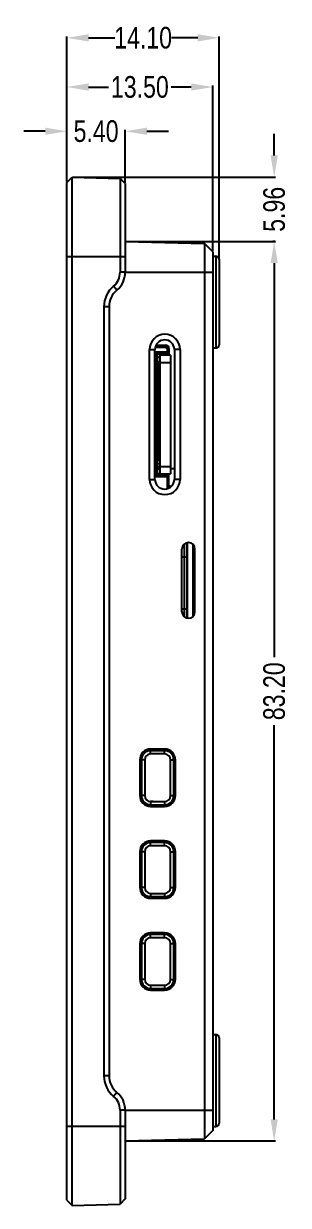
# Model space of a CAD drawing. Header units: inches. Extents: x -28 to 224, y -41 to 133.
# Drawn here: x 97.8 to 122.3, y 1.5 to 110.8 of the extents above; entities that cross this region are included whole.
import ezdxf

# ---------------------------------------------------------------- set-up
doc = ezdxf.new("R2010")
doc.units = ezdxf.units.IN
doc.header["$LTSCALE"] = 1.21
doc.header["$MEASUREMENT"] = 0
doc.header["$PDMODE"] = 3
doc.header["$PDSIZE"] = 0.3125
doc.layers.get('0').update_dxf_attribs({"linetype": 'CONTINUOUS'})
doc.layers.get('Defpoints').update_dxf_attribs({"linetype": 'CONTINUOUS'})
for name, color, linetype in [('6871XX149022_PATTE2_1', 7, 'CONTINUOUS'), ('6871XX149022_PATTE_1', 7, 'CONTINUOUS'), ('DIM', 3, 'CONTINUOUS'), ('IMPORTED12', 7, 'CONTINUOUS')]:
    doc.layers.add(name, color=color, linetype=linetype)
doc.styles.get("Standard").update_dxf_attribs({"font": 'txt', "width": 0.8})
doc.dimstyles.get("Standard").update_dxf_attribs({"dimtxt": 0.15625, "dimasz": 0.1875, "dimexe": 0.125, "dimexo": 0.0625, "dimgap": 0.09, "dimtad": 0, "dimtih": 1, "dimtoh": 1, "dimzin": 4, "dimdsep": 46, "dimtxsty": 'Standard', "dimblk": '_FILLED', "dimblk1": '_FILLED', "dimblk2": '_FILLED', "dimcen": 0.09, "dimazin": 1, "dimtp": 0.01, "dimtm": 0.01, "dimtfac": 1, "dimtofl": 0, "dimtmove": 0, "dimatfit": 3, "dimldrblk": '_FILLED', "dimfxl": 1, "dimtolj": 1, "dimtzin": 4, "dimarcsym": 0})

# ---------------------------------------------------------------- blocks, each defined once
blk = doc.blocks.new('_FILLED')
at = {"color": 0, "linetype": 'ByBlock'}
blk.add_solid([(0, 0), (-1, 0.167), (-1, -0.167)], dxfattribs=at)
blk = doc.blocks.new('*D9')
at = {"layer": 'Defpoints', "color": 0}
for p in [(101.76, 100.85), (101.76, 96.12), (107.16, 96.01)]:
    blk.add_point(p, dxfattribs=at)
at = {"layer": 'DIM', "color": 0, "lineweight": -2}
for p, q in [((99.76, 100.85), (97.76, 100.85)), ((101.76, 96.19), (101.76, 100.97)), ((107.16, 96.07), (107.16, 100.97)), ((109.16, 100.85), (111.16, 100.85))]:
    blk.add_line(p, q, dxfattribs=at)
at = {"layer": 'DIM', "color": 0, "lineweight": -2, "xscale": 2, "yscale": 2, "zscale": 2}
blk.add_blockref('_FILLED', (101.76, 100.85), dxfattribs=at)
at = {"layer": 'DIM', "color": 0, "lineweight": -2, "xscale": 2, "yscale": 2, "zscale": 2, "rotation": 180}
blk.add_blockref('_FILLED', (107.16, 100.85), dxfattribs=at)
at = {"layer": 'DIM', "color": 0, "insert": (104.46, 100.85), "char_height": 2, "attachment_point": 5}
blk.add_mtext('\\A1;5.40', dxfattribs=at)
blk = doc.blocks.new('*D10')
at = {"layer": 'Defpoints', "color": 0}
for p in [(101.76, 104.94), (101.76, 96.12), (115.26, 89.69)]:
    blk.add_point(p, dxfattribs=at)
at = {"layer": 'DIM', "color": 0, "lineweight": -2}
for p, q in [((101.76, 96.19), (101.76, 105.07)), ((103.76, 104.94), (105.62, 104.94)), ((113.26, 104.94), (111.4, 104.94)), ((115.26, 89.75), (115.26, 105.07))]:
    blk.add_line(p, q, dxfattribs=at)
at = {"layer": 'DIM', "color": 0, "lineweight": -2, "xscale": 2, "yscale": 2, "zscale": 2, "rotation": 180}
blk.add_blockref('_FILLED', (101.76, 104.94), dxfattribs=at)
at = {"layer": 'DIM', "color": 0, "lineweight": -2, "xscale": 2, "yscale": 2, "zscale": 2}
blk.add_blockref('_FILLED', (115.26, 104.94), dxfattribs=at)
at = {"layer": 'DIM', "color": 0, "insert": (108.51, 104.94), "char_height": 2, "attachment_point": 5}
blk.add_mtext('\\A1;13.50', dxfattribs=at)
blk = doc.blocks.new('*D11')
at = {"layer": 'Defpoints', "color": 0}
for p in [(101.76, 109.49), (101.76, 96.12), (115.86, 89)]:
    blk.add_point(p, dxfattribs=at)
at = {"layer": 'DIM', "color": 0, "lineweight": -2}
for p, q in [((101.76, 96.19), (101.76, 109.62)), ((103.76, 109.49), (106.18, 109.49)), ((113.86, 109.49), (111.43, 109.49)), ((115.86, 89.07), (115.86, 109.62))]:
    blk.add_line(p, q, dxfattribs=at)
at = {"layer": 'DIM', "color": 0, "lineweight": -2, "xscale": 2, "yscale": 2, "zscale": 2, "rotation": 180}
blk.add_blockref('_FILLED', (101.76, 109.49), dxfattribs=at)
at = {"layer": 'DIM', "color": 0, "lineweight": -2, "xscale": 2, "yscale": 2, "zscale": 2}
blk.add_blockref('_FILLED', (115.86, 109.49), dxfattribs=at)
at = {"layer": 'DIM', "color": 0, "insert": (108.81, 109.49), "char_height": 2, "attachment_point": 5}
blk.add_mtext('\\A1;14.10', dxfattribs=at)
blk = doc.blocks.new('*D19')
at = {"layer": 'Defpoints', "color": 0}
for p in [(107.16, 90.65), (107.16, 7.45), (120.94, 7.45)]:
    blk.add_point(p, dxfattribs=at)
at = {"layer": 'DIM', "color": 0, "lineweight": -2}
for p, q in [((107.22, 90.65), (121.06, 90.65)), ((120.94, 88.65), (120.94, 52.21)), ((120.94, 9.45), (120.94, 45.9)), ((107.22, 7.45), (121.06, 7.45))]:
    blk.add_line(p, q, dxfattribs=at)
at = {"layer": 'DIM', "color": 0, "lineweight": -2, "xscale": 2, "yscale": 2, "zscale": 2}
for p, rotation in [((120.94, 90.65), 90), ((120.94, 7.45), 270)]:
    blk.add_blockref('_FILLED', p, dxfattribs=dict(at, rotation=rotation))
at = {"layer": 'DIM', "color": 0, "insert": (120.94, 49.05), "char_height": 2, "attachment_point": 5, "rotation": 90}
blk.add_mtext('\\A1;83.20', dxfattribs=at)
blk = doc.blocks.new('*D21')
at = {"layer": 'Defpoints', "color": 0}
for p in [(102.26, 96.61), (120.94, 90.65), (121.06, 90.65)]:
    blk.add_point(p, dxfattribs=at)
at = {"layer": 'DIM', "color": 0, "lineweight": -2}
for p, q in [((120.94, 98.61), (120.94, 100.61)), ((102.32, 96.61), (121.06, 96.61)), ((121, 90.65), (120.81, 90.65)), ((120.94, 88.65), (120.94, 86.65))]:
    blk.add_line(p, q, dxfattribs=at)
at = {"layer": 'DIM', "color": 0, "lineweight": -2, "xscale": 2, "yscale": 2, "zscale": 2}
for p, rotation in [((120.94, 96.61), 270), ((120.94, 90.65), 90)]:
    blk.add_blockref('_FILLED', p, dxfattribs=dict(at, rotation=rotation))
at = {"layer": 'DIM', "color": 0, "insert": (120.94, 93.63), "char_height": 2, "attachment_point": 5, "rotation": 90}
blk.add_mtext('\\A1;5.96', dxfattribs=at)

msp = doc.modelspace()

# ---------------------------------------------------------------- linework, layer by layer
at = {"color": 7, "linetype": 'Continuous'}
for p, q in [((101.755, 96.123), (102.255, 96.61)), ((102.255, 1.496), (102.255, 96.61)), ((102.255, 96.61), (106.681, 96.494)), ((106.681, 96.494), (106.681, 87.803)), ((107.155, 96.007), (106.681, 96.494)), ((101.755, 1.983), (101.755, 96.123)), ((107.155, 96.007), (107.155, 87.803)), ((107.155, 90.653), (114.506, 90.46)), ((114.506, 90.46), (114.506, 7.645)), ((115.255, 89.691), (114.506, 90.46)), ((115.255, 89.691), (115.255, 8.415)), ((101.755, 89.273), (107.155, 89.273)), ((115.255, 89.303), (115.555, 89.303)), ((115.555, 89.303), (115.555, 80.803)), ((115.855, 89.003), (115.855, 81.103)), ((107.155, 87.803), (106.681, 87.803)), ((107.155, 87.803), (115.255, 87.803)), ((106.381, 86.158), (106.083, 86.533)), ((105.181, 84.616), (105.181, 13.489)), ((105.655, 84.616), (105.181, 84.616)), ((105.655, 84.616), (105.655, 13.489)), ((110.905, 80.903), (109.941, 80.903)), ((109.95, 80.933), (110.905, 80.933)), ((109.999, 81.053), (110.905, 81.053)), ((110.297, 80.903), (110.355, 80.883)), ((110.355, 80.883), (110.355, 80.903)), ((110.405, 80.902), (110.405, 80.893)), ((110.405, 80.893), (110.408, 80.883)), ((110.805, 80.893), (110.803, 80.883)), ((110.805, 80.902), (110.805, 80.893)), ((110.905, 80.933), (110.905, 80.903)), ((109.406, 68.653), (109.406, 80.653)), ((109.406, 80.653), (109.905, 80.653)), ((109.905, 68.653), (109.905, 80.653)), ((109.936, 80.883), (110.855, 80.883)), ((109.955, 68.903), (109.955, 80.453)), ((110.155, 80.253), (109.955, 80.453)), ((109.955, 80.453), (111.055, 80.453)), ((110.155, 69.103), (110.155, 80.253)), ((110.155, 80.253), (111.055, 80.253)), ((110.155, 79.953), (110.355, 79.953)), ((110.355, 80.153), (110.355, 69.153)), ((111.355, 80.153), (110.355, 80.153)), ((110.755, 80.253), (110.755, 80.153)), ((110.855, 80.883), (111.055, 80.683)), ((111.055, 80.153), (111.055, 80.753)), ((111.055, 80.753), (111.085, 80.753)), ((111.085, 80.153), (111.085, 80.753)), ((111.205, 80.753), (111.205, 80.153)), ((111.355, 80.153), (111.355, 69.153)), ((111.705, 80.653), (111.705, 68.653)), ((112.232, 80.653), (111.705, 80.653)), ((112.232, 80.653), (112.232, 68.653)), ((115.255, 80.803), (115.555, 80.803)), ((110.155, 79.453), (110.305, 79.453)), ((110.155, 79.303), (110.305, 79.303)), ((110.155, 79.223), (110.305, 79.223)), ((110.155, 79.083), (110.305, 79.083)), ((110.155, 79.003), (110.305, 79.003)), ((110.155, 78.853), (110.305, 78.853)), ((110.255, 70.503), (110.255, 78.803)), ((110.355, 78.803), (110.255, 78.803)), ((110.355, 78.703), (110.255, 78.703)), ((110.305, 78.803), (110.305, 79.603)), ((110.355, 79.603), (110.305, 79.603)), ((110.355, 79.453), (111.355, 79.453)), ((110.255, 78.353), (110.155, 78.353)), ((110.155, 78.203), (110.255, 78.203)), ((110.155, 78.123), (110.255, 78.123)), ((110.155, 77.983), (110.255, 77.983)), ((110.155, 77.903), (110.255, 77.903)), ((110.155, 77.753), (110.255, 77.753)), ((110.205, 78.353), (110.205, 78.203)), ((110.205, 77.903), (110.205, 77.753)), ((110.155, 77.253), (110.255, 77.253)), ((110.155, 77.116), (110.203, 77.103)), ((110.155, 77.103), (110.255, 77.103)), ((110.155, 77.023), (110.255, 77.023)), ((110.255, 76.883), (110.155, 76.883)), ((110.203, 76.803), (110.155, 76.789)), ((110.155, 76.803), (110.255, 76.803)), ((110.155, 76.653), (110.255, 76.653)), ((110.205, 77.253), (110.205, 77.103)), ((110.205, 76.803), (110.205, 76.653)), ((110.155, 76.153), (110.255, 76.153)), ((110.155, 76.003), (110.255, 76.003)), ((110.155, 75.923), (110.255, 75.923)), ((110.255, 75.783), (110.155, 75.783)), ((110.155, 75.703), (110.255, 75.703)), ((110.155, 75.553), (110.255, 75.553)), ((110.205, 76.153), (110.205, 76.003)), ((110.205, 75.703), (110.205, 75.553)), ((110.155, 75.053), (110.255, 75.053)), ((110.203, 74.903), (110.155, 74.916)), ((110.155, 74.903), (110.255, 74.903)), ((110.155, 74.823), (110.255, 74.823)), ((110.155, 74.683), (110.255, 74.683)), ((110.203, 74.603), (110.155, 74.589)), ((110.155, 74.603), (110.255, 74.603)), ((110.155, 74.453), (110.255, 74.453)), ((110.205, 75.053), (110.205, 74.903)), ((110.205, 74.603), (110.205, 74.453)), ((110.155, 73.753), (109.905, 73.753)), ((110.155, 73.953), (110.255, 73.953)), ((110.155, 73.803), (110.255, 73.803)), ((110.155, 73.723), (110.255, 73.723)), ((110.155, 73.583), (110.255, 73.583)), ((110.155, 73.503), (110.255, 73.503)), ((110.155, 73.353), (110.255, 73.353)), ((110.205, 73.953), (110.205, 73.803)), ((110.205, 73.503), (110.205, 73.353)), ((110.155, 72.853), (110.255, 72.853)), ((110.155, 72.703), (110.255, 72.703)), ((110.155, 72.623), (110.255, 72.623)), ((110.255, 72.483), (110.155, 72.483)), ((110.155, 72.403), (110.255, 72.403)), ((110.155, 72.253), (110.255, 72.253)), ((110.205, 72.853), (110.205, 72.703)), ((110.205, 72.403), (110.205, 72.253)), ((110.155, 71.753), (110.255, 71.753)), ((110.155, 71.603), (110.255, 71.603)), ((110.155, 71.523), (110.255, 71.523)), ((110.255, 71.383), (110.155, 71.383)), ((110.155, 71.303), (110.255, 71.303)), ((110.155, 71.153), (110.255, 71.153)), ((110.205, 71.753), (110.205, 71.603)), ((110.205, 71.303), (110.205, 71.153)), ((110.355, 70.403), (110.155, 70.403)), ((110.155, 70.103), (110.355, 70.103)), ((110.355, 70.603), (110.255, 70.603)), ((110.355, 70.503), (110.255, 70.503)), ((109.905, 69.916), (109.955, 69.916)), ((110.155, 69.302), (109.905, 69.302)), ((109.955, 69.916), (110.155, 69.793)), ((109.955, 68.903), (110.155, 69.103)), ((109.955, 68.903), (111.055, 68.903)), ((110.205, 69.903), (110.155, 69.903)), ((110.155, 69.603), (110.355, 69.603)), ((110.155, 69.203), (110.355, 69.203)), ((110.155, 69.103), (111.055, 69.103)), ((110.205, 69.903), (110.205, 69.603)), ((110.355, 69.853), (111.355, 69.853)), ((110.355, 69.153), (111.355, 69.153)), ((111.005, 69.153), (111.005, 69.103)), ((111.055, 67.788), (111.055, 69.153)), ((111.085, 68.403), (111.085, 69.153)), ((111.205, 67.847), (111.205, 69.153)), ((111.355, 69.642), (111.705, 69.642)), ((109.406, 68.653), (109.905, 68.653)), ((111.205, 68.403), (111.085, 68.403)), ((111.085, 67.798), (111.085, 68.103)), ((111.085, 68.103), (111.175, 68.103)), ((111.175, 68.103), (111.175, 67.833)), ((111.205, 68.053), (111.355, 68.053)), ((111.355, 68.053), (111.355, 67.941)), ((112.232, 68.653), (111.705, 68.653)), ((112.605, 62.65), (112.605, 55.956)), ((112.855, 62.753), (112.855, 55.822)), ((112.905, 55.811), (112.905, 62.794)), ((113.405, 62.65), (113.405, 55.956)), ((113.496, 62.547), (113.496, 56.058)), ((112.405, 56.403), (112.405, 62.203)), ((112.855, 61.463), (112.405, 61.463)), ((113.605, 61.803), (113.405, 61.803)), ((113.605, 56.403), (113.605, 62.203)), ((112.855, 56.643), (112.405, 56.643)), ((113.605, 56.803), (113.405, 56.803)), ((108.505, 42.703), (108.505, 39.403)), ((108.655, 42.703), (108.655, 39.403)), ((108.955, 42.703), (108.655, 42.703)), ((108.955, 42.703), (108.955, 39.403)), ((110.805, 43.703), (109.505, 43.703)), ((109.505, 43.253), (109.505, 43.553)), ((110.805, 43.553), (109.505, 43.553)), ((110.805, 43.253), (109.505, 43.253)), ((110.805, 43.253), (110.805, 43.553)), ((111.355, 39.403), (111.355, 42.703)), ((111.355, 42.703), (111.655, 42.703)), ((111.655, 39.403), (111.655, 42.703)), ((111.805, 39.403), (111.805, 42.703)), ((108.955, 39.403), (108.655, 39.403)), ((111.355, 39.403), (111.655, 39.403)), ((109.505, 38.853), (109.505, 38.553)), ((109.505, 38.853), (110.805, 38.853)), ((109.505, 38.553), (110.805, 38.553)), ((109.505, 38.403), (110.805, 38.403)), ((110.805, 38.853), (110.805, 38.553)), ((110.805, 35.203), (109.505, 35.203)), ((109.505, 34.753), (109.505, 35.053)), ((110.805, 35.053), (109.505, 35.053)), ((110.805, 34.753), (110.805, 35.053)), ((108.505, 34.203), (108.505, 30.903)), ((108.655, 34.203), (108.655, 30.903)), ((108.955, 34.203), (108.655, 34.203)), ((108.955, 34.203), (108.955, 30.903)), ((110.805, 34.753), (109.505, 34.753)), ((111.355, 30.903), (111.355, 34.203)), ((111.355, 34.203), (111.655, 34.203)), ((111.655, 30.903), (111.655, 34.203)), ((111.805, 30.903), (111.805, 34.203)), ((108.955, 30.903), (108.655, 30.903)), ((111.355, 30.903), (111.655, 30.903)), ((109.505, 30.353), (109.505, 30.053)), ((109.505, 30.353), (110.805, 30.353)), ((109.505, 30.053), (110.805, 30.053)), ((109.505, 29.903), (110.805, 29.903)), ((110.805, 30.353), (110.805, 30.053)), ((110.805, 26.703), (109.505, 26.703)), ((109.505, 26.253), (109.505, 26.553)), ((110.805, 26.553), (109.505, 26.553)), ((110.805, 26.253), (109.505, 26.253)), ((110.805, 26.253), (110.805, 26.553)), ((108.505, 25.703), (108.505, 22.403)), ((108.655, 25.703), (108.655, 22.403)), ((108.955, 25.703), (108.655, 25.703)), ((108.955, 25.703), (108.955, 22.403)), ((111.355, 22.403), (111.355, 25.703)), ((111.355, 25.703), (111.655, 25.703)), ((111.655, 22.403), (111.655, 25.703)), ((111.805, 22.403), (111.805, 25.703)), ((108.955, 22.403), (108.655, 22.403)), ((111.355, 22.403), (111.655, 22.403)), ((109.505, 21.853), (109.505, 21.553)), ((109.505, 21.853), (110.805, 21.853)), ((109.505, 21.553), (110.805, 21.553)), ((109.505, 21.403), (110.805, 21.403)), ((110.805, 21.853), (110.805, 21.553)), ((115.255, 17.303), (115.555, 17.303)), ((115.555, 17.303), (115.555, 8.803)), ((115.855, 17.003), (115.855, 9.103)), ((105.655, 13.489), (105.181, 13.489)), ((106.381, 11.948), (106.083, 11.573)), ((107.155, 10.303), (106.681, 10.303)), ((106.681, 10.303), (106.681, 1.612)), ((107.155, 10.303), (115.255, 10.303)), ((107.155, 10.303), (107.155, 2.099)), ((101.755, 8.833), (107.155, 8.833)), ((115.255, 8.803), (115.555, 8.803)), ((115.255, 8.415), (114.506, 7.645)), ((107.155, 7.453), (114.506, 7.645)), ((101.755, 1.983), (102.255, 1.496)), ((102.255, 1.496), (106.681, 1.612)), ((107.155, 2.099), (106.681, 1.612))]:
    msp.add_line(p, q, dxfattribs=at)
for centre, radius, start, end in [((115.555, 89.003), 0.3, 0, 90), ((105.033, 87.803), 1.648, 309.58655, 360), ((105.02, 87.803), 2.135, 309.58655, 0), ((107.668, 84.616), 2.487, 129.58655, 180), ((107.655, 84.616), 2, 129.58655, 180), ((110.819, 80.653), 1.413, 0, 180), ((110.805, 80.653), 0.9, 0, 180), ((110.905, 80.753), 0.3, 0, 90), ((110.905, 80.753), 0.18, 360, 90), ((110.905, 80.753), 0.15, 0, 90), ((115.555, 81.103), 0.3, 270, 0), ((110.355, 78.753), 0.15, 109.59434, 138.18969), ((110.819, 68.653), 1.413, 180, 0), ((110.805, 68.653), 0.9, 180, 0), ((113.005, 62.203), 0.6, 0, 180), ((112.605, 62.753), 0.25, 0, 6.86371), ((113.005, 56.403), 0.6, 180, 0), ((109.505, 42.703), 1, 90, 180), ((109.505, 42.703), 0.85, 90, 180), ((109.505, 42.703), 0.55, 90, 180), ((110.805, 42.703), 1, 0, 90), ((110.805, 42.703), 0.85, 0, 90), ((110.805, 42.703), 0.55, 0, 90), ((109.505, 39.403), 1, 180, 270), ((109.505, 39.403), 0.85, 180, 270), ((109.505, 39.403), 0.55, 180, 270), ((110.805, 39.403), 1, 270, 0), ((110.805, 39.403), 0.85, 270, 0), ((110.805, 39.403), 0.55, 270, 0), ((109.505, 34.203), 1, 90, 180), ((109.505, 34.203), 0.85, 90, 180), ((110.805, 34.203), 1, 0, 90), ((110.805, 34.203), 0.85, 0, 90), ((109.505, 34.203), 0.55, 90, 180), ((110.805, 34.203), 0.55, 0, 90), ((109.505, 30.903), 1, 180, 270), ((109.505, 30.903), 0.85, 180, 270), ((109.505, 30.903), 0.55, 180, 270), ((110.805, 30.903), 1, 270, 0), ((110.805, 30.903), 0.85, 270, 0), ((110.805, 30.903), 0.55, 270, 0), ((109.505, 25.703), 1, 90, 180), ((109.505, 25.703), 0.85, 90, 180), ((109.505, 25.703), 0.55, 90, 180), ((110.805, 25.703), 1, 0, 90), ((110.805, 25.703), 0.85, 0, 90), ((110.805, 25.703), 0.55, 0, 90), ((109.505, 22.403), 1, 180, 270), ((109.505, 22.403), 0.85, 180, 270), ((109.505, 22.403), 0.55, 180, 270), ((110.805, 22.403), 1, 270, 0), ((110.805, 22.403), 0.85, 270, 0), ((110.805, 22.403), 0.55, 270, 0), ((115.555, 17.003), 0.3, 0, 90), ((107.668, 13.489), 2.487, 180, 230.41345), ((107.655, 13.489), 2, 180, 230.41345), ((105.033, 10.303), 1.648, 0, 50.41345), ((105.02, 10.303), 2.135, 0, 50.41345), ((115.555, 9.103), 0.3, 270, 0)]:
    msp.add_arc(centre, radius, start, end, dxfattribs=at)
for centre, start_param, end_param in [((111.085, 68.253), 0, 0.2013579), ((111.085, 68.253), -3.3429506, -3.1415927), ((111.175, 68.253), -3.1415927, -2.9402347)]:
    msp.add_ellipse(centre, major_axis=(0, 0.15), ratio=1, start_param=start_param, end_param=end_param, dxfattribs=at)
at = {"layer": '6871XX149022_PATTE2_1', "color": 6, "linetype": 'Continuous'}
msp.add_line((109.755, 38.853), (109.505, 38.853), dxfattribs=at)
at = {"layer": '6871XX149022_PATTE_1', "color": 6, "linetype": 'Continuous'}
msp.add_line((109.755, 38.853), (109.505, 38.853), dxfattribs=at)
at = {"layer": 'IMPORTED12', "color": 6, "linetype": 'Continuous'}
for p, q in [((109.905, 80.453), (109.905, 80.303)), ((109.955, 80.453), (109.955, 80.303))]:
    msp.add_line(p, q, dxfattribs=at)

# ---------------------------------------------------------------- dimensions: what is measured, and where the dimension line sits
at = {"layer": 'DIM'}
for base, p1, picture, middle in [((101.755, 109.492), (115.855, 89.003), '*D11', (108.805, 109.492)), ((101.755, 104.943), (115.255, 89.691), '*D10', (108.505, 104.943)), ((101.755, 100.85), (107.155, 96.007), '*D9', (104.455, 100.85))]:
    dim = msp.add_linear_dim(base=base, p1=p1, p2=(101.755, 96.123), dimstyle='Standard', override={"dimtxt": 2, "dimasz": 2, "dimtih": 0, "dimtoh": 0, "dimzin": 0, "dimcen": 0.198, "dimadec": 0, "dimazin": 0, "dimtp": 0, "dimtm": 0, "dimtdec": 4, "dimtzin": 0}, dxfattribs=at)
    dim.commit()
    dim.dimension.update_dxf_attribs({"geometry": picture, "text_midpoint": middle})
for base, p1, p2, picture, middle in [((120.939, 90.653), (102.255, 96.61), (121.061, 90.653), '*D21', (120.939, 93.631)), ((120.936, 7.453), (107.155, 90.653), (107.155, 7.453), '*D19', (120.936, 49.053))]:
    dim = msp.add_linear_dim(base=base, p1=p1, p2=p2, angle=90, dimstyle='Standard', override={"dimtxt": 2, "dimasz": 2, "dimtih": 0, "dimtoh": 0, "dimzin": 0, "dimcen": 0.198, "dimadec": 0, "dimazin": 0, "dimtp": 0, "dimtm": 0, "dimtdec": 4, "dimtzin": 0}, dxfattribs=at)
    dim.commit()
    dim.dimension.update_dxf_attribs({"geometry": picture, "text_midpoint": middle})

doc.saveas('drawing.dxf')
